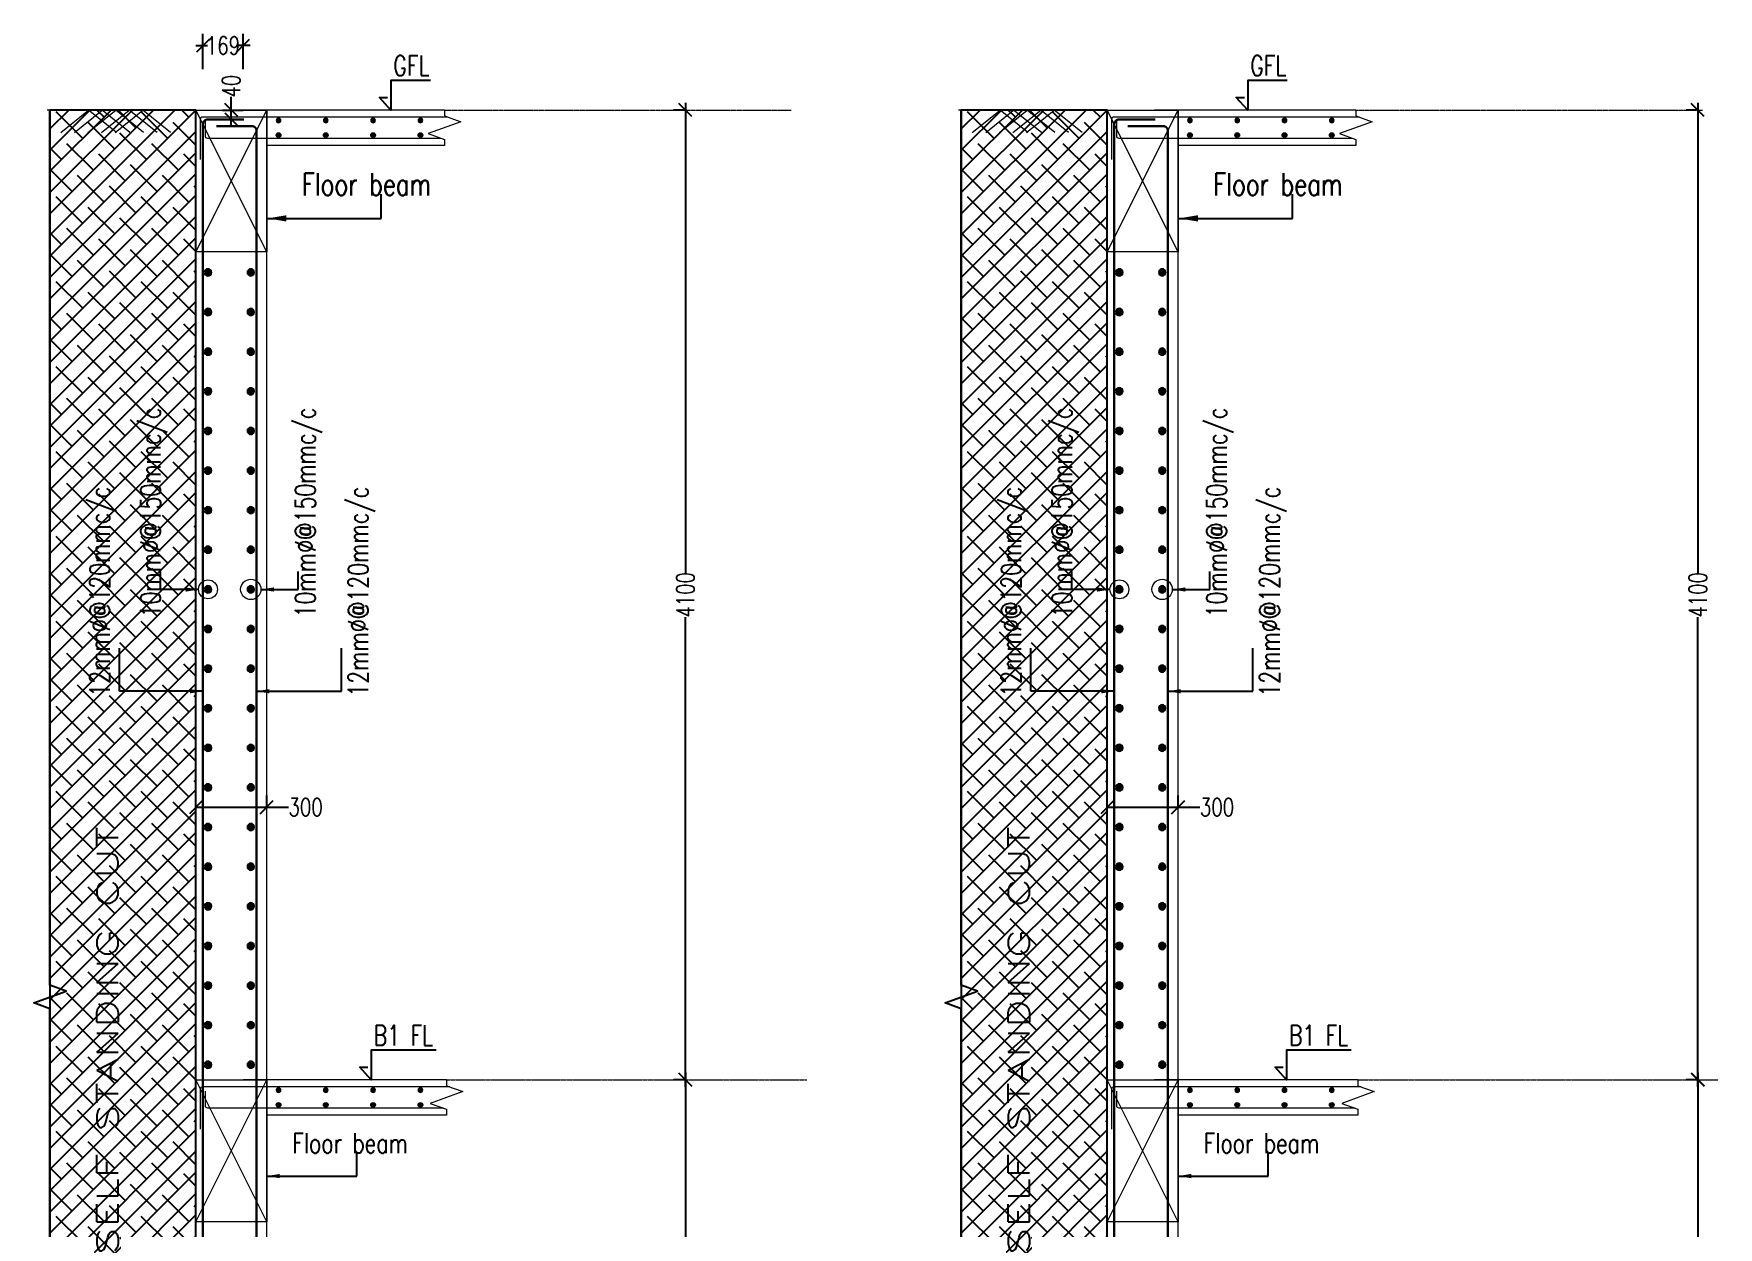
# Model space of a CAD drawing. Header units: millimetres. Extents: x -226110 to 125224, y -84 to 62581.
# Drawn here: x 34822 to 41947, y 22427 to 27473 of the extents above; entities that cross this region are included whole.
import ezdxf

# ---------------------------------------------------------------- set-up
doc = ezdxf.new("R2010")
doc.units = ezdxf.units.MM
doc.linetypes.add('CENTER', pattern=[2, 1.25, -0.25, 0.25, -0.25])
doc.linetypes.add('HIDDEN', pattern=[0.375, 0.25, -0.125])
for name, color, linetype, lineweight in [('Geo @ Reft. Bar', 21, 'Continuous', 30), ('Geo Rein Un L-S', 180, 'Continuous', 9), ('Geo-BOTM.VERT.DIR', 21, 'Continuous', 30), ('Geo-Dim  Sec & Plan', 250, 'Continuous', 25), ('Geo-Rein Bar Main', 21, 'Continuous', 30), ('Geo-Rein Un L-S', 180, 'Continuous', 20), ('Geo-Section Line', 84, 'Continuous', 18), ('GRID LINE', 250, 'CENTER', 9)]:
    doc.layers.add(name, color=color, linetype=linetype, lineweight=lineweight)
doc.layers.add('Geo-Text 100', color=7, linetype='Continuous')
doc.styles.add('simplex', font='simplex.shx', dxfattribs={"width": 0.75})
doc.dimstyles.new('Geo1-30 Dim 100', dxfattribs={"dimtxt": 75, "dimasz": 55, "dimexe": 50, "dimexo": 0.2, "dimgap": 0.1, "dimtad": 0, "dimdec": 0, "dimdsep": 46, "dimtxsty": 'simplex', "dimblk": 'OBLIQUE', "dimcen": 5, "dimdle": 30, "dimclrd": 252, "dimclre": 252, "dimclrt": 34, "dimadec": 0, "dimazin": 0, "dimtfac": 1, "dimtdec": 0, "dimtmove": 0, "dimatfit": 3, "dimfxl": 100, "dimfxlon": 1, "dimlwd": -1, "dimlwe": -1, "dimarcsym": 0})

# ---------------------------------------------------------------- blocks, each defined once
blk = doc.blocks.new('*U397')
at = {"layer": 'Geo-Section Line'}
for p, q in [((-0.1, 0), (0.2, 0.6)), ((0.2, 0), (-0.1, 0.6))]:
    blk.add_line(p, q, dxfattribs=at)
blk.add_lwpolyline([(-0.1, 0), (0.2, 0), (0.2, 0.6), (-0.1, 0.6)], close=True, dxfattribs=at)
blk = doc.blocks.new('*U406')
at = {"layer": 'Geo-Section Line'}
for p, q in [((-0.1, 0), (0.2, 0.6)), ((0.2, 0), (-0.1, 0.6))]:
    blk.add_line(p, q, dxfattribs=at)
blk.add_lwpolyline([(-0.1, 0), (0.2, 0), (0.2, 0.6), (-0.1, 0.6)], close=True, dxfattribs=at)
blk = doc.blocks.new('*U400')
at = {"layer": 'Geo-BOTM.VERT.DIR', "lineweight": 25}
h = blk.add_hatch(color=256, dxfattribs=at)
h.dxf.hatch_style = 1
h.paths.add_polyline_path([(0, -0.08, 1), (0, 0.08, 1)])
blk.add_circle((0, 0), 0.08, dxfattribs=at)
blk = doc.blocks.new('*U407')
at = {"layer": 'Geo-Rein Bar Main', "xscale": 180, "yscale": 180, "zscale": 180, "rotation": 90}
blk.add_blockref('*U400', (0, 0), dxfattribs=at)
blk = doc.blocks.new('*U408')
at = {"color": 0, "linetype": 'ByBlock', "lineweight": -2, "transparency": 16777216, "rotation": 90}
for p in [(44530.9, 24761.5), (44530.9, 24594), (44530.9, 24426.5), (44530.9, 24259), (44530.9, 24091.5), (44530.9, 23924), (44530.9, 23756.5), (44530.9, 23589.1), (44530.9, 23421.6), (44530.9, 23254.1), (44530.9, 23086.6), (44530.9, 22919.1), (44530.9, 22751.6), (44530.9, 22584.1), (44530.9, 22416.6), (44530.9, 22249.1), (44530.9, 22081.6), (44530.9, 21914.1), (44530.9, 21746.6), (44530.9, 21579.1), (44530.9, 21411.6)]:
    blk.add_blockref('*U407', p, dxfattribs=at)
blk = doc.blocks.new('*U409')
at = {"layer": 'Geo-Rein Bar Main', "xscale": 180, "yscale": 180, "zscale": 180, "rotation": 90}
blk.add_blockref('*U400', (0, 0), dxfattribs=at)
blk = doc.blocks.new('*U410')
at = {"color": 0, "linetype": 'ByBlock', "lineweight": -2, "transparency": 16777216, "rotation": 90}
for p in [(44530.9, 24761.5), (44530.9, 24594), (44530.9, 24426.5), (44530.9, 24259), (44530.9, 24091.5), (44530.9, 23924), (44530.9, 23756.5), (44530.9, 23589.1), (44530.9, 23421.6), (44530.9, 23254.1), (44530.9, 23086.6), (44530.9, 22919.1), (44530.9, 22751.6), (44530.9, 22584.1), (44530.9, 22416.6), (44530.9, 22249.1), (44530.9, 22081.6), (44530.9, 21914.1), (44530.9, 21746.6), (44530.9, 21579.1), (44530.9, 21411.6)]:
    blk.add_blockref('*U409', p, dxfattribs=at)
blk = doc.blocks.new('*U411')
at = {"layer": 'Geo Rein Un L-S', "ltscale": 0.1, "true_color": 0x12026e}
h = blk.add_hatch(color=186, dxfattribs=at)
h.dxf.hatch_style = 1
edge = h.paths.add_edge_path()
edge.add_arc((0, 0), 0.5, 0, 360)
h = blk.add_hatch(color=186, dxfattribs=at)
h.dxf.hatch_style = 1
edge = h.paths.add_edge_path()
edge.add_arc((10, 0), 0.5, 0, 360)
h = blk.add_hatch(color=186, dxfattribs=at)
h.dxf.hatch_style = 1
edge = h.paths.add_edge_path()
edge.add_arc((20, 0), 0.5, 0, 360)
h = blk.add_hatch(color=186, dxfattribs=at)
h.dxf.hatch_style = 1
edge = h.paths.add_edge_path()
edge.add_arc((30, 0), 0.5, 0, 360)
at = {"layer": 'Geo Rein Un L-S', "ltscale": 0.1}
for centre in [(0, 0), (10, 0), (20, 0), (30, 0)]:
    blk.add_circle(centre, 0.5, dxfattribs=at)
blk = doc.blocks.new('_Oblique')
at = {"color": 0, "linetype": 'ByBlock', "lineweight": -2}
blk.add_line((-0.5, -0.5), (0.5, 0.5), dxfattribs=at)
blk = doc.blocks.new('*D417')
at = {"layer": 'Geo-Dim  Sec & Plan', "color": 252, "transparency": 16777216}
for p, q in [((41860.6, 23050.6), (41810.6, 23050.6)), ((41860.6, 20350.6), (41810.6, 20350.6))]:
    blk.add_line(p, q, dxfattribs=at)
at = {"layer": 'Geo-Dim  Sec & Plan', "color": 252, "linetype": 'Continuous', "transparency": 16777216}
for p, q in [((41860.6, 23080.6), (41860.6, 21799.8)), ((41860.6, 20320.6), (41860.6, 21601.4))]:
    blk.add_line(p, q, dxfattribs=at)
at = {"layer": 'Geo-Dim  Sec & Plan', "color": 252, "transparency": 16777216, "xscale": 55, "yscale": 55, "zscale": 55}
for p, rotation in [((41860.6, 23050.6), 90), ((41860.6, 20350.6), 270)]:
    blk.add_blockref('_Oblique', p, dxfattribs=dict(at, rotation=rotation))
at = {"layer": 'Geo-Dim  Sec & Plan', "color": 34, "transparency": 16777216, "insert": (41860.6, 21700.6), "char_height": 75, "attachment_point": 5, "rotation": 90, "style": 'simplex'}
blk.add_mtext('2700', dxfattribs=at)
blk = doc.blocks.new('*D418')
at = {"layer": 'Geo-Dim  Sec & Plan', "color": 252, "transparency": 16777216}
for p, q in [((41860.4, 27150.6), (41810.4, 27150.6)), ((41860.4, 23050.6), (41810.4, 23050.6))]:
    blk.add_line(p, q, dxfattribs=at)
at = {"layer": 'Geo-Dim  Sec & Plan', "color": 252, "linetype": 'Continuous', "transparency": 16777216}
for p, q in [((41860.4, 27180.6), (41860.4, 25194.4)), ((41860.4, 23020.6), (41860.4, 25006.7))]:
    blk.add_line(p, q, dxfattribs=at)
at = {"layer": 'Geo-Dim  Sec & Plan', "color": 252, "transparency": 16777216, "xscale": 55, "yscale": 55, "zscale": 55}
for p, rotation in [((41860.4, 27150.6), 90), ((41860.4, 23050.6), 270)]:
    blk.add_blockref('_Oblique', p, dxfattribs=dict(at, rotation=rotation))
at = {"layer": 'Geo-Dim  Sec & Plan', "color": 34, "transparency": 16777216, "insert": (41860.4, 25100.6), "char_height": 75, "attachment_point": 5, "rotation": 90, "style": 'simplex'}
blk.add_mtext('4100', dxfattribs=at)
blk = doc.blocks.new('*D421')
at = {"layer": 'Geo-Dim  Sec & Plan', "color": 252, "transparency": 16777216}
for p, q in [((39362.6, 24203.1), (39362.6, 24253.1)), ((39662.6, 24203.1), (39662.6, 24253.1))]:
    blk.add_line(p, q, dxfattribs=at)
at = {"layer": 'Geo-Dim  Sec & Plan', "color": 252, "linetype": 'Continuous', "transparency": 16777216}
for p, q in [((39362.6, 24203.1), (39692.6, 24203.1)), ((39662.6, 24203.1), (39754.4, 24203.1))]:
    blk.add_line(p, q, dxfattribs=at)
at = {"layer": 'Geo-Dim  Sec & Plan', "color": 252, "transparency": 16777216, "xscale": 55, "yscale": 55, "zscale": 55, "rotation": 180}
blk.add_blockref('_Oblique', (39362.6, 24203.1), dxfattribs=at)
at = {"layer": 'Geo-Dim  Sec & Plan', "color": 252, "transparency": 16777216, "xscale": 55, "yscale": 55, "zscale": 55}
blk.add_blockref('_Oblique', (39662.6, 24203.1), dxfattribs=at)
at = {"layer": 'Geo-Dim  Sec & Plan', "color": 34, "transparency": 16777216, "insert": (39826.9, 24203.1), "char_height": 75, "attachment_point": 5, "style": 'simplex'}
blk.add_mtext('300', dxfattribs=at)
blk = doc.blocks.new('*U657')
at = {"layer": 'Geo-Rein Bar Main', "xscale": 180, "yscale": 180, "zscale": 180, "rotation": 90}
blk.add_blockref('*U400', (0, 0), dxfattribs=at)
blk = doc.blocks.new('*U658')
at = {"color": 0, "linetype": 'ByBlock', "lineweight": -2, "transparency": 16777216, "rotation": 90}
for p in [(44530.9, 24761.5), (44530.9, 24594), (44530.9, 24426.5), (44530.9, 24259), (44530.9, 24091.5), (44530.9, 23924), (44530.9, 23756.5), (44530.9, 23589.1), (44530.9, 23421.6), (44530.9, 23254.1), (44530.9, 23086.6), (44530.9, 22919.1), (44530.9, 22751.6), (44530.9, 22584.1), (44530.9, 22416.6), (44530.9, 22249.1), (44530.9, 22081.6), (44530.9, 21914.1), (44530.9, 21746.6), (44530.9, 21579.1), (44530.9, 21411.6)]:
    blk.add_blockref('*U657', p, dxfattribs=at)
blk = doc.blocks.new('*U659')
at = {"layer": 'Geo-Rein Bar Main', "xscale": 180, "yscale": 180, "zscale": 180, "rotation": 90}
blk.add_blockref('*U400', (0, 0), dxfattribs=at)
blk = doc.blocks.new('*U660')
at = {"color": 0, "linetype": 'ByBlock', "lineweight": -2, "transparency": 16777216, "rotation": 90}
for p in [(44530.9, 24761.5), (44530.9, 24594), (44530.9, 24426.5), (44530.9, 24259), (44530.9, 24091.5), (44530.9, 23924), (44530.9, 23756.5), (44530.9, 23589.1), (44530.9, 23421.6), (44530.9, 23254.1), (44530.9, 23086.6), (44530.9, 22919.1), (44530.9, 22751.6), (44530.9, 22584.1), (44530.9, 22416.6), (44530.9, 22249.1), (44530.9, 22081.6), (44530.9, 21914.1), (44530.9, 21746.6), (44530.9, 21579.1), (44530.9, 21411.6)]:
    blk.add_blockref('*U659', p, dxfattribs=at)
blk = doc.blocks.new('*D667')
at = {"layer": 'Geo-Dim  Sec & Plan', "color": 252, "transparency": 16777216}
for p, q in [((37578.7, 23050.6), (37528.7, 23050.6)), ((37578.7, 20350.6), (37528.7, 20350.6))]:
    blk.add_line(p, q, dxfattribs=at)
at = {"layer": 'Geo-Dim  Sec & Plan', "color": 252, "linetype": 'Continuous', "transparency": 16777216}
for p, q in [((37578.7, 23080.6), (37578.7, 21799.8)), ((37578.7, 20320.6), (37578.7, 21601.4))]:
    blk.add_line(p, q, dxfattribs=at)
at = {"layer": 'Geo-Dim  Sec & Plan', "color": 252, "transparency": 16777216, "xscale": 55, "yscale": 55, "zscale": 55}
for p, rotation in [((37578.7, 23050.6), 90), ((37578.7, 20350.6), 270)]:
    blk.add_blockref('_Oblique', p, dxfattribs=dict(at, rotation=rotation))
at = {"layer": 'Geo-Dim  Sec & Plan', "color": 34, "transparency": 16777216, "insert": (37578.7, 21700.6), "char_height": 75, "attachment_point": 5, "rotation": 90, "style": 'simplex'}
blk.add_mtext('2700', dxfattribs=at)
blk = doc.blocks.new('*D668')
at = {"layer": 'Geo-Dim  Sec & Plan', "color": 252, "transparency": 16777216}
for p, q in [((37578.5, 27150.6), (37528.5, 27150.6)), ((37578.5, 23050.6), (37528.5, 23050.6))]:
    blk.add_line(p, q, dxfattribs=at)
at = {"layer": 'Geo-Dim  Sec & Plan', "color": 252, "linetype": 'Continuous', "transparency": 16777216}
for p, q in [((37578.5, 27180.6), (37578.5, 25194.4)), ((37578.5, 23020.6), (37578.5, 25006.7))]:
    blk.add_line(p, q, dxfattribs=at)
at = {"layer": 'Geo-Dim  Sec & Plan', "color": 252, "transparency": 16777216, "xscale": 55, "yscale": 55, "zscale": 55}
for p, rotation in [((37578.5, 27150.6), 90), ((37578.5, 23050.6), 270)]:
    blk.add_blockref('_Oblique', p, dxfattribs=dict(at, rotation=rotation))
at = {"layer": 'Geo-Dim  Sec & Plan', "color": 34, "transparency": 16777216, "insert": (37578.5, 25100.6), "char_height": 75, "attachment_point": 5, "rotation": 90, "style": 'simplex'}
blk.add_mtext('4100', dxfattribs=at)
blk = doc.blocks.new('*D671')
at = {"layer": 'Geo-Dim  Sec & Plan', "color": 252, "transparency": 16777216}
for p, q in [((35508.1, 24203.1), (35508.1, 24253.1)), ((35808.1, 24203.1), (35808.1, 24253.1))]:
    blk.add_line(p, q, dxfattribs=at)
at = {"layer": 'Geo-Dim  Sec & Plan', "color": 252, "linetype": 'Continuous', "transparency": 16777216}
for p, q in [((35508.1, 24203.1), (35838.1, 24203.1)), ((35808.1, 24203.1), (35899.9, 24203.1))]:
    blk.add_line(p, q, dxfattribs=at)
at = {"layer": 'Geo-Dim  Sec & Plan', "color": 252, "transparency": 16777216, "xscale": 55, "yscale": 55, "zscale": 55, "rotation": 180}
blk.add_blockref('_Oblique', (35508.1, 24203.1), dxfattribs=at)
at = {"layer": 'Geo-Dim  Sec & Plan', "color": 252, "transparency": 16777216, "xscale": 55, "yscale": 55, "zscale": 55}
blk.add_blockref('_Oblique', (35808.1, 24203.1), dxfattribs=at)
at = {"layer": 'Geo-Dim  Sec & Plan', "color": 34, "transparency": 16777216, "insert": (35972.3, 24203.1), "char_height": 75, "attachment_point": 5, "style": 'simplex'}
blk.add_mtext('300', dxfattribs=at)
blk = doc.blocks.new('*D1362')
at = {"layer": 'Geo-Dim  Sec & Plan', "color": 252, "transparency": 16777216}
for p, q in [((35620.4, 27150.6), (35707.5, 27150.6)), ((35620.4, 27110.6), (35707.5, 27110.6))]:
    blk.add_line(p, q, dxfattribs=at)
at = {"layer": 'Geo-Dim  Sec & Plan', "color": 252, "linetype": 'Continuous', "transparency": 16777216}
for p, q in [((35657.5, 27150.6), (35657.5, 27205.6)), ((35657.5, 27080.6), (35657.5, 27150.6))]:
    blk.add_line(p, q, dxfattribs=at)
at = {"layer": 'Geo-Dim  Sec & Plan', "color": 252, "transparency": 16777216, "xscale": 55, "yscale": 55, "zscale": 55}
for p, rotation in [((35657.5, 27150.6), 90), ((35657.5, 27110.6), 270)]:
    blk.add_blockref('_Oblique', p, dxfattribs=dict(at, rotation=rotation))
at = {"layer": 'Geo-Dim  Sec & Plan', "color": 34, "transparency": 16777216, "insert": (35657.5, 27251.2), "char_height": 75, "attachment_point": 5, "rotation": 90, "style": 'simplex'}
blk.add_mtext('40', dxfattribs=at)
blk = doc.blocks.new('*D1364')
at = {"layer": 'Geo-Dim  Sec & Plan', "color": 252, "transparency": 16777216}
for p, q in [((35538.1, 27323.2), (35538.1, 27473.2)), ((35707.5, 27323.2), (35707.5, 27473.2))]:
    blk.add_line(p, q, dxfattribs=at)
at = {"layer": 'Geo-Dim  Sec & Plan', "color": 252, "linetype": 'Continuous', "transparency": 16777216}
for p, q in [((35508.1, 27423.2), (35557.1, 27423.2)), ((35737.5, 27423.2), (35688.5, 27423.2))]:
    blk.add_line(p, q, dxfattribs=at)
at = {"layer": 'Geo-Dim  Sec & Plan', "color": 252, "transparency": 16777216, "xscale": 55, "yscale": 55, "zscale": 55, "rotation": 180}
blk.add_blockref('_Oblique', (35538.1, 27423.2), dxfattribs=at)
at = {"layer": 'Geo-Dim  Sec & Plan', "color": 252, "transparency": 16777216, "xscale": 55, "yscale": 55, "zscale": 55}
blk.add_blockref('_Oblique', (35707.5, 27423.2), dxfattribs=at)
at = {"layer": 'Geo-Dim  Sec & Plan', "color": 34, "transparency": 16777216, "insert": (35622.8, 27423.2), "char_height": 75, "attachment_point": 5, "style": 'simplex'}
blk.add_mtext('169', dxfattribs=at)

msp = doc.modelspace()

# ---------------------------------------------------------------- hatches: boundary and pattern name
at = {"transparency": 33554610}
h = msp.add_hatch(dxfattribs=at)
h.set_pattern_fill('ANSI38', color=250, scale=20)
h.set_pattern_definition([(45, (-3854.556, 0), (-44.90128, 44.90128), []), (135, (-3854.556, 0), (-134.70384, 44.90128), [158.75, -95.25])])
h.paths.add_polyline_path([(34890.9, 19900.6), (35508.1, 19900.6), (35508.1, 27150.6), (34890.9, 27150.6)])
h = msp.add_hatch(dxfattribs=at)
h.set_pattern_fill('ANSI38', color=250, scale=20)
h.paths.add_polyline_path([(38745.5, 19900.6), (39362.6, 19900.6), (39362.6, 27150.6), (38745.5, 27150.6)])

# ---------------------------------------------------------------- linework, layer by layer
at = {"color": 1}
for points in [[(36499.9, 27275.6), (36333.1, 27275.6), (36333.1, 27150.6), (36284.4, 27203.5), (36319, 27203.5)], [(40124, 27275.6), (39957.3, 27275.6), (39957.3, 27150.6), (39908.5, 27203.5), (39943.2, 27203.5)], [(36524, 23175.6), (36250.2, 23175.6), (36250.2, 23050.6), (36201.4, 23103.5), (36236.1, 23103.5)], [(40394.7, 23175.6), (40120.9, 23175.6), (40120.9, 23050.6), (40072.2, 23103.5), (40106.8, 23103.5)]]:
    msp.add_lwpolyline(points, dxfattribs=at)
at = {"color": 250, "transparency": 33554610}
for points in [[(34890.9, 19900.6), (34890.9, 23350.6), (34822.2, 23375.6), (34959.6, 23425.6), (34890.9, 23450.6), (34890.9, 27150.6)], [(38745.5, 19900.6), (38745.5, 23350.6), (38676.8, 23375.6), (38814.2, 23425.6), (38745.5, 23450.6), (38745.5, 27150.6)]]:
    msp.add_lwpolyline(points, dxfattribs=at)
for points in [[(34890.9, 19900.6), (35508.1, 19900.6), (35508.1, 27150.6), (34890.9, 27150.6)], [(38745.5, 19900.6), (39362.6, 19900.6), (39362.6, 27150.6), (38745.5, 27150.6)]]:
    msp.add_lwpolyline(points, close=True, dxfattribs=at)
at = {"layer": 'Geo @ Reft. Bar', "ltscale": 750}
for points in [[(36221.9, 20018.2), (36203.4, 20004.6), (35558.1, 20004.6, -0.414214), (35538.1, 20024.6), (35538.1, 27090.6, -0.414214), (35558.1, 27110.6), (35710.4, 27110.6)], [(35595.5, 27082.7), (35744.5, 27082.7, -0.414214), (35764.5, 27062.7), (35764.5, 20064.6, 0.414214), (35784.5, 20044.6), (36475.7, 20044.6), (36494.3, 20058.2)], [(40076.5, 20018.2), (40057.9, 20004.6), (39412.6, 20004.6, -0.414214), (39392.6, 20024.6), (39392.6, 27090.6, -0.414214), (39412.6, 27110.6), (39564.9, 27110.6)], [(39450, 27082.7), (39599.1, 27082.7, -0.414214), (39619.1, 27062.7), (39619.1, 20064.6, 0.414214), (39639.1, 20044.6), (40330.3, 20044.6), (40348.8, 20058.2)]]:
    msp.add_lwpolyline(points, format="xyb", dxfattribs=at)
at = {"layer": 'Geo-Rein Un L-S'}
for points in [[(36573.2, 27120.6), (35536.5, 27120.6, 0.414214), (35526.5, 27110.6), (35526.5, 26941.3)], [(36545.7, 27030.6), (35558.4, 27030.6, -0.414214), (35548.4, 27040.6), (35548.4, 27103)], [(40427.7, 27120.6), (39391, 27120.6, 0.414214), (39381, 27110.6), (39381, 26941.3)], [(40400.3, 27030.6), (39412.9, 27030.6, -0.414214), (39402.9, 27040.6), (39402.9, 27103)], [(36582.1, 23020.6), (35536.5, 23020.6, 0.414214), (35526.5, 23010.6), (35526.5, 22841.3)], [(40436.7, 23020.6), (39391, 23020.6, 0.414214), (39381, 23010.6), (39381, 22841.3)], [(36554.6, 22930.6), (35558.4, 22930.6, -0.414214), (35548.4, 22940.6), (35548.4, 23003)], [(40409.2, 22930.6), (39412.9, 22930.6, -0.414214), (39402.9, 22940.6), (39402.9, 23003)]]:
    msp.add_lwpolyline(points, format="xyb", dxfattribs=at)
at = {"layer": 'Geo-Section Line'}
for p, q in [((35508.1, 19900.6), (35508.1, 27150.6)), ((36559.4, 27150.6), (35708.1, 27150.6)), ((35808.1, 23050.6), (35808.1, 27150.6)), ((39362.6, 19900.6), (39362.6, 27150.6)), ((40414, 27150.6), (39562.6, 27150.6)), ((39662.6, 23050.6), (39662.6, 27150.6)), ((36559.4, 27000.6), (35808.1, 27000.6)), ((40414, 27000.6), (39662.6, 27000.6)), ((36568.4, 23050.6), (35708.1, 23050.6)), ((35808.1, 20350.6), (35808.1, 23050.6)), ((40422.9, 23050.6), (39562.6, 23050.6)), ((39662.6, 20350.6), (39662.6, 23050.6)), ((36568.4, 22900.6), (35808.1, 22900.6)), ((40422.9, 22900.6), (39662.6, 22900.6))]:
    msp.add_line(p, q, dxfattribs=at)
at = {"layer": 'Geo-Section Line', "linetype": 'HIDDEN', "ltscale": 3}
for points in [[(35508.1, 27150.6), (34878.9, 27150.6)], [(39362.6, 27150.6), (38733.4, 27150.6)]]:
    msp.add_lwpolyline(points, dxfattribs=at)
at = {"layer": 'Geo-Section Line'}
for points in [[(34937.2, 27055.1), (35054.7, 27150.6)], [(34994.5, 27055.1), (35112, 27150.6)], [(35051.8, 27055.1), (35169.3, 27150.6)], [(35172.2, 27055.1), (35054.7, 27150.6)], [(35109.1, 27055.1), (35226.6, 27150.6)], [(35229.5, 27055.1), (35112, 27150.6)], [(35166.4, 27055.1), (35283.9, 27150.6)], [(35286.8, 27055.1), (35169.3, 27150.6)], [(35344.1, 27055.1), (35226.6, 27150.6)], [(35401.4, 27055.1), (35283.9, 27150.6)], [(36559.4, 27150.6), (36559.4, 27125.6), (36628.1, 27100.6), (36490.7, 27050.6), (36559.4, 27025.6), (36559.4, 27000.6)], [(38791.8, 27055.1), (38909.3, 27150.6)], [(38849.1, 27055.1), (38966.6, 27150.6)], [(38906.4, 27055.1), (39023.9, 27150.6)], [(39026.8, 27055.1), (38909.3, 27150.6)], [(38963.7, 27055.1), (39081.2, 27150.6)], [(39084.1, 27055.1), (38966.6, 27150.6)], [(39021, 27055.1), (39138.5, 27150.6)], [(39141.4, 27055.1), (39023.9, 27150.6)], [(39198.7, 27055.1), (39081.2, 27150.6)], [(39256, 27055.1), (39138.5, 27150.6)], [(40414, 27150.6), (40414, 27125.6), (40482.7, 27100.6), (40345.3, 27050.6), (40414, 27025.6), (40414, 27000.6)], [(36568.4, 23050.6), (36568.4, 23025.6), (36637.1, 23000.6), (36499.7, 22950.6), (36568.4, 22925.6), (36568.4, 22900.6)], [(40422.9, 23050.6), (40422.9, 23025.6), (40491.6, 23000.6), (40354.3, 22950.6), (40422.9, 22925.6), (40422.9, 22900.6)]]:
    msp.add_lwpolyline(points, dxfattribs=at)
for centre, radius in [((35559.4, 25123.9), 40), ((35740.4, 25123.9), 43), ((39414, 25123.9), 40), ((39594.9, 25123.9), 43)]:
    msp.add_circle(centre, radius, dxfattribs=at)
at = {"layer": 'GRID LINE', "ltscale": 2}
for points in [[(36559.4, 27150.6), (38026, 27150.6)], [(40414, 27150.6), (41880.6, 27150.6)], [(36568.4, 23050.6), (38092.5, 23050.6)], [(40422.9, 23050.6), (41947, 23050.6)]]:
    msp.add_lwpolyline(points, dxfattribs=at)

# ---------------------------------------------------------------- block references
at = {"xscale": -1}
for name, p in [('*U660', (80090.3, 1702.3)), ('*U658', (80271.3, 1702.3)), ('*U410', (83944.9, 1702.3)), ('*U408', (84125.8, 1702.3))]:
    msp.add_blockref(name, p, dxfattribs=at)
at = {"layer": 'Geo-Rein Un L-S', "xscale": -20, "yscale": 20, "zscale": 20}
for p in [(36457.7, 27106.8), (40312.3, 27106.8), (36457.7, 23006.8), (40312.3, 23006.8)]:
    msp.add_blockref('*U411', p, dxfattribs=at)
at = {"layer": 'Geo-Rein Un L-S', "xscale": 20, "yscale": 20, "zscale": 20, "rotation": 180}
for p in [(36457.7, 27044.4), (40312.3, 27044.4), (36457.7, 22944.4), (40312.3, 22944.4)]:
    msp.add_blockref('*U411', p, dxfattribs=at)
at = {"layer": 'Geo-Section Line', "xscale": -1000, "yscale": 1000, "zscale": 1000}
for name, p in [('*U406', (35708.1, 26550.6)), ('*U406', (39562.6, 26550.6)), ('*U397', (35708.1, 22450.6)), ('*U397', (39562.6, 22450.6))]:
    msp.add_blockref(name, p, dxfattribs=at)

# ---------------------------------------------------------------- texts
at = {"color": 7, "lineweight": 20, "ltscale": 2000, "style": 'simplex', "width": 0.75}
for s, p in [('GFL', (36342.9, 27295.8)), ('GFL', (39967, 27295.8)), ('B1 FL', (36259.9, 23195.8)), ('B1 FL', (40130.7, 23195.8)), ('Floor beam', (35915.8, 22740.4)), ('Floor beam', (39770.3, 22740.4))]:
    msp.add_text(s, height=85, dxfattribs=at).set_placement(p)
for s, p in [('10mm%%C@150mmc/c', (35359.1, 25005.1)), ('10mm%%C@150mmc/c', (36013.6, 25005.1)), ('10mm%%C@150mmc/c', (39213.6, 25005.1)), ('10mm%%C@150mmc/c', (39868.1, 25005.1)), ('12mm%%C@120mmc/c', (35144, 24670.3)), ('12mm%%C@120mmc/c', (36237.5, 24670.3)), ('12mm%%C@120mmc/c', (38998.5, 24670.3)), ('12mm%%C@120mmc/c', (40092.1, 24670.3))]:
    msp.add_text(s, height=85, rotation=90, dxfattribs=at).set_placement(p)
at = {"color": 2, "transparency": 33554610, "style": 'simplex', "width": 1.5}
for p in [(35178.9, 22310.4), (39033.4, 22310.4)]:
    msp.add_text('SELF STANDING CUT', height=90, rotation=90, dxfattribs=at).set_placement(p)
at = {"layer": 'Geo-Text 100', "style": 'simplex', "width": 0.75}
for p in [(35956.9, 26789.2), (39811.4, 26789.2)]:
    msp.add_text('Floor beam', height=95, dxfattribs=at).set_placement(p)

# ---------------------------------------------------------------- dimensions: what is measured, and where the dimension line sits
at = {"layer": 'Geo-Dim  Sec & Plan'}
dim = msp.add_linear_dim(base=(35707.5, 27423.2), p1=(35538.1, 26994.9), p2=(35707.5, 27110.6), dimstyle='Geo1-30 Dim 100', dxfattribs=at)
dim.commit()
dim.dimension.update_dxf_attribs({"geometry": '*D1364', "text_midpoint": (35622.8, 27423.2)})
for base, p1, p2, angle, picture, middle in [((35657.5, 27150.6), (35620.2, 27110.6), (35620.2, 27150.6), 90, '*D1362', (35657.5, 27251.2)), ((37578.5, 23050.6), (37578.5, 27150.6), (37578.5, 23050.6), 270, '*D668', (37578.5, 25100.6)), ((41860.4, 23050.6), (41860.4, 27150.6), (41860.4, 23050.6), 270, '*D418', (41860.4, 25100.6)), ((37578.7, 23050.6), (37578.7, 20350.6), (37578.7, 23050.6), 90, '*D667', (37578.7, 21700.6)), ((41860.6, 23050.6), (41860.6, 20350.6), (41860.6, 23050.6), 90, '*D417', (41860.6, 21700.6))]:
    dim = msp.add_linear_dim(base=base, p1=p1, p2=p2, angle=angle, dimstyle='Geo1-30 Dim 100', dxfattribs=at)
    dim.commit()
    dim.dimension.update_dxf_attribs({"geometry": picture, "text_midpoint": middle})
for base, p1, p2, picture, middle in [((35508.1, 24203.1), (35808.1, 24203.1), (35508.1, 24203.1), '*D671', (35972.3, 24203.1)), ((39362.6, 24203.1), (39662.6, 24203.1), (39362.6, 24203.1), '*D421', (39826.9, 24203.1))]:
    dim = msp.add_linear_dim(base=base, p1=p1, p2=p2, angle=180, dimstyle='Geo1-30 Dim 100', dxfattribs=at)
    dim.commit()
    dim.dimension.update_dxf_attribs({"geometry": picture, "text_midpoint": middle, "dimtype": 160})

# ---------------------------------------------------------------- leaders
for points in [[(35811.3, 26692.4), (36292.3, 26692.4), (36292.3, 26794.5)], [(39665.8, 26692.4), (40146.8, 26692.4), (40146.8, 26794.5)]]:
    msp.add_leader(points, dimstyle='Geo1-30 Dim 100', override={"dimasz": 80})
for points in [[(35519.9, 25123.3), (35358.4, 25123.3), (35358.4, 25198.8)], [(35784, 25123.3), (35941.4, 25123.3), (35941.4, 25198.8)], [(39374.5, 25123.3), (39213, 25123.3), (39213, 25198.8)], [(39638.6, 25123.3), (39796, 25123.3), (39796, 25198.8)], [(35538.1, 24693.1), (35184.9, 24693.1), (35184.9, 24875)], [(35763.9, 24693.1), (36123.8, 24693.1), (36123.8, 24875)], [(39392.6, 24693.1), (39039.4, 24693.1), (39039.4, 24875)], [(39618.4, 24693.1), (39978.3, 24693.1), (39978.3, 24875)], [(35808.1, 22643.5), (36189.1, 22643.5), (36189.1, 22745.6)], [(39662.6, 22643.5), (40043.6, 22643.5), (40043.6, 22745.6)]]:
    msp.add_leader(points, dimstyle='Geo1-30 Dim 100')

doc.saveas('drawing.dxf')
